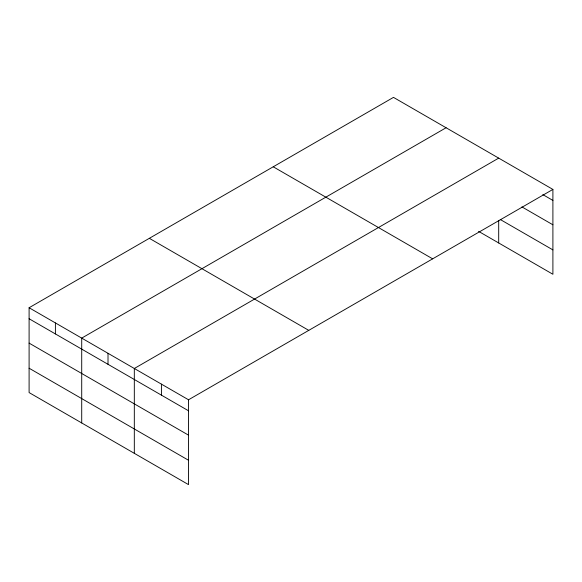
<?xml version="1.0" encoding="UTF-8"?>
<svg xmlns="http://www.w3.org/2000/svg" width="582" height="582" viewBox="0 0 582 582"><rect width="100%" height="100%" fill="white"/><g stroke="black" fill="none" stroke-linecap="round" stroke-linejoin="round"><path stroke-width="0.87" d="M552.9 189.419L393.476 97.376L29.1 307.74L29.1 392.581L188.524 484.624L188.524 399.783L552.9 189.419L552.9 274.26L478.579 231.352M446.088 127.749L81.713 338.113L81.713 422.961M498.694 158.122L134.318 368.493L134.318 453.334M542.831 194.606L552.9 200.419M521.923 206.901L552.9 224.79M500.244 219.494L552.9 249.889M273.234 166.794L432.659 258.837M149.341 238.322L308.766 330.365M29.1 307.74L188.524 399.783M29.1 318.747L188.524 410.79M29.1 343.111L188.524 435.154M29.1 368.217L188.524 460.26M498.694 220.403L498.694 242.963M161.425 384.135L161.425 395.142M108.012 353.303L108.012 364.31M55.406 322.93L55.406 333.937"/></g></svg>
